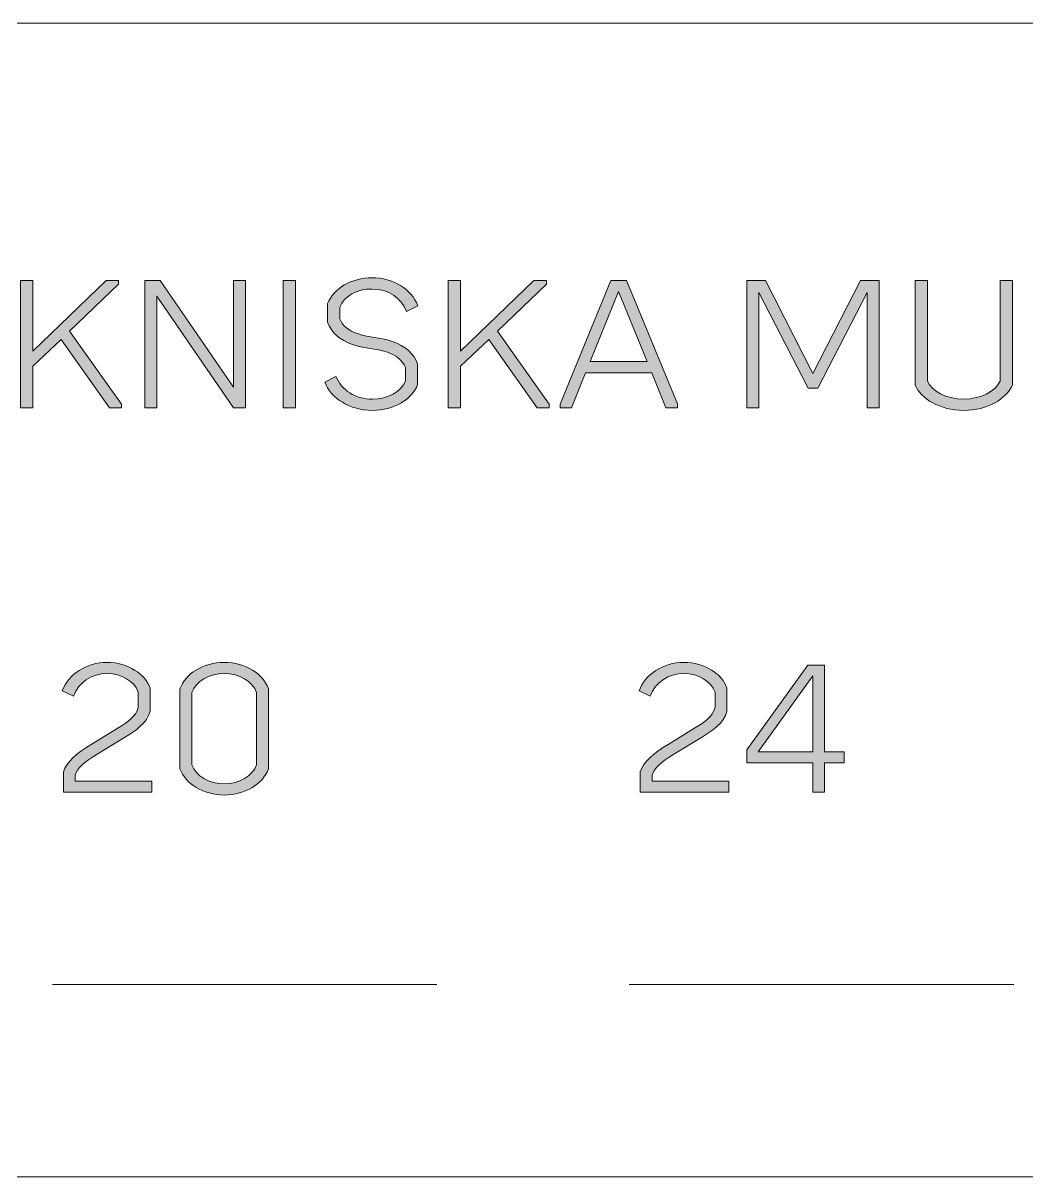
# Model space of a CAD drawing. Header units: inches. Extents: x 105 to 230, y -170 to -140.
# Drawn here: x 139.24 to 165.34, y -170 to -140 of the extents above; entities that cross this region are included whole.
import ezdxf

# ---------------------------------------------------------------- set-up
doc = ezdxf.new("R2010")
doc.units = ezdxf.units.IN
doc.header["$MEASUREMENT"] = 0
for name, color, linetype in [('CUT', 7, 'Continuous'), ('ENGRAVE', 7, 'Continuous'), ('TYPE', 7, 'Continuous')]:
    doc.layers.add(name, color=color, linetype=linetype)

# ---------------------------------------------------------------- blocks, each defined once
blk = doc.blocks.new('block 3')
at = {"layer": 'TYPE', "true_color": 0xffffff}
h = blk.add_hatch(color=7, dxfattribs=at)
h.dxf.hatch_style = 2
h.paths.add_polyline_path([(141.798, -149.906), (141.798, -150), (141.484, -150), (140.224, -148.225), (139.489, -148.918), (139.489, -150), (139.171, -150), (139.171, -146.694), (139.489, -146.694), (139.489, -148.534), (141.4, -146.694), (141.723, -146.694), (141.723, -146.787), (140.449, -148.01)])
h = blk.add_hatch(color=7, dxfattribs=at)
h.dxf.hatch_style = 2
h.paths.add_polyline_path([(145.02, -146.694), (145.02, -150), (144.707, -150), (142.716, -147.101), (142.716, -150), (142.407, -150), (142.407, -146.694), (142.801, -146.694), (144.711, -149.466), (144.711, -146.694)])
h = blk.add_hatch(color=7, dxfattribs=at)
h.dxf.hatch_style = 2
h.paths.add_polyline_path([(146, -146.694), (146.318, -146.694), (146.318, -150), (146, -150)])
h = blk.add_hatch(color=7, dxfattribs=at)
h.dxf.hatch_style = 2
edge = h.paths.add_edge_path()
edge.add_spline(control_points=[(147.082, -149.335), (147.082, -149.335), (147.372, -149.185), (147.372, -149.185), (147.527, -149.541), (147.868, -149.78), (148.323, -149.78), (148.73, -149.78), (149.063, -149.588), (149.18, -149.307), (149.18, -149.307), (149.18, -148.956), (149.18, -148.956), (149.105, -148.773), (148.95, -148.637), (148.711, -148.558), (148.365, -148.441), (148.182, -148.483), (147.808, -148.356), (147.475, -148.244), (147.245, -148.033), (147.157, -147.775), (147.157, -147.775), (147.157, -147.293), (147.157, -147.293), (147.311, -146.895), (147.775, -146.623), (148.309, -146.623), (148.857, -146.623), (149.339, -146.909), (149.503, -147.349), (149.503, -147.349), (149.212, -147.495), (149.212, -147.495), (149.072, -147.148), (148.739, -146.914), (148.304, -146.914), (147.92, -146.914), (147.592, -147.096), (147.475, -147.382), (147.475, -147.382), (147.475, -147.691), (147.475, -147.691), (147.55, -147.874), (147.7, -147.996), (147.934, -148.075), (148.281, -148.192), (148.463, -148.15), (148.838, -148.277), (149.175, -148.389), (149.409, -148.609), (149.498, -148.867), (149.498, -148.867), (149.498, -149.401), (149.498, -149.401), (149.348, -149.789), (148.875, -150.07), (148.323, -150.07), (147.737, -150.07), (147.241, -149.756), (147.082, -149.335)], knot_values=[0, 0, 0, 0, 1, 1, 1, 2, 2, 2, 3, 3, 3, 4, 4, 4, 5, 5, 5, 6, 6, 6, 7, 7, 7, 8, 8, 8, 9, 9, 9, 10, 10, 10, 11, 11, 11, 12, 12, 12, 13, 13, 13, 14, 14, 14, 15, 15, 15, 16, 16, 16, 17, 17, 17, 18, 18, 18, 19, 19, 19, 20, 20, 20, 20], degree=3, periodic=1)
h = blk.add_hatch(color=7, dxfattribs=at)
h.dxf.hatch_style = 2
h.paths.add_polyline_path([(152.922, -149.906), (152.922, -150), (152.608, -150), (151.349, -148.225), (150.613, -148.918), (150.613, -150), (150.295, -150), (150.295, -146.694), (150.613, -146.694), (150.613, -148.534), (152.524, -146.694), (152.847, -146.694), (152.847, -146.787), (151.573, -148.01)])
h = blk.add_hatch(color=7, dxfattribs=at)
h.dxf.hatch_style = 2
h.paths.add_polyline_path([(156.252, -149.902), (156.252, -150), (155.952, -150), (155.587, -149.096), (153.864, -149.096), (153.498, -150), (153.203, -150), (153.203, -149.906), (154.524, -146.694), (154.931, -146.694)])
h.paths.add_polyline_path([(155.465, -148.801), (154.725, -146.975), (153.985, -148.801)])
h = blk.add_hatch(color=7, dxfattribs=at)
h.dxf.hatch_style = 2
h.paths.add_polyline_path([(161.498, -146.694), (161.498, -150), (161.189, -150), (161.189, -147.003), (159.906, -149.494), (159.653, -149.494), (158.37, -147.003), (158.37, -150), (158.06, -150), (158.06, -146.694), (158.543, -146.694), (159.779, -149.115), (161.016, -146.694)])
h = blk.add_hatch(color=7, dxfattribs=at)
h.dxf.hatch_style = 2
edge = h.paths.add_edge_path()
edge.add_spline(control_points=[(162.435, -149.41), (162.435, -149.41), (162.435, -146.694), (162.435, -146.694), (162.435, -146.694), (162.754, -146.694), (162.754, -146.694), (162.754, -146.694), (162.754, -149.307), (162.754, -149.307), (162.871, -149.569), (163.236, -149.775), (163.7, -149.775), (164.163, -149.775), (164.528, -149.569), (164.646, -149.307), (164.646, -149.307), (164.646, -146.694), (164.646, -146.694), (164.646, -146.694), (164.964, -146.694), (164.964, -146.694), (164.964, -146.694), (164.964, -149.41), (164.964, -149.41), (164.805, -149.766), (164.327, -150.07), (163.7, -150.07), (163.072, -150.07), (162.594, -149.766), (162.435, -149.41)], knot_values=[0, 0, 0, 0, 1, 1, 1, 2, 2, 2, 3, 3, 3, 4, 4, 4, 5, 5, 5, 6, 6, 6, 7, 7, 7, 8, 8, 8, 9, 9, 9, 10, 10, 10, 10], degree=3, periodic=1)
at = {"layer": 'TYPE', "lineweight": 0}
for points in [[(141.798, -149.906), (141.798, -150), (141.484, -150), (140.224, -148.225), (139.489, -148.918), (139.489, -150), (139.171, -150), (139.171, -146.694), (139.489, -146.694), (139.489, -148.534), (141.4, -146.694), (141.723, -146.694), (141.723, -146.787), (140.449, -148.01), (141.798, -149.906)], [(145.02, -146.694), (145.02, -150), (144.707, -150), (142.716, -147.101), (142.716, -150), (142.407, -150), (142.407, -146.694), (142.801, -146.694), (144.711, -149.466), (144.711, -146.694), (145.02, -146.694)], [(146, -146.694), (146.318, -146.694), (146.318, -150), (146, -150), (146, -146.694)], [(152.922, -149.906), (152.922, -150), (152.608, -150), (151.349, -148.225), (150.613, -148.918), (150.613, -150), (150.295, -150), (150.295, -146.694), (150.613, -146.694), (150.613, -148.534), (152.524, -146.694), (152.847, -146.694), (152.847, -146.787), (151.573, -148.01), (152.922, -149.906)], [(156.252, -149.902), (156.252, -150), (155.952, -150), (155.587, -149.096), (153.864, -149.096), (153.498, -150), (153.203, -150), (153.203, -149.906), (154.524, -146.694), (154.931, -146.694), (156.252, -149.902)], [(161.498, -146.694), (161.498, -150), (161.189, -150), (161.189, -147.003), (159.906, -149.494), (159.653, -149.494), (158.37, -147.003), (158.37, -150), (158.06, -150), (158.06, -146.694), (158.543, -146.694), (159.779, -149.115), (161.016, -146.694), (161.498, -146.694)], [(155.465, -148.801), (154.725, -146.975), (153.985, -148.801), (155.465, -148.801)]]:
    blk.add_lwpolyline(points, dxfattribs=at)
for points, knots in [([(147.082, -149.335), (147.082, -149.335), (147.372, -149.185), (147.372, -149.185), (147.527, -149.541), (147.868, -149.78), (148.323, -149.78), (148.73, -149.78), (149.063, -149.588), (149.18, -149.307), (149.18, -149.307), (149.18, -148.956), (149.18, -148.956), (149.105, -148.773), (148.95, -148.637), (148.711, -148.558), (148.365, -148.441), (148.182, -148.483), (147.808, -148.356), (147.475, -148.244), (147.245, -148.033), (147.157, -147.775), (147.157, -147.775), (147.157, -147.293), (147.157, -147.293), (147.311, -146.895), (147.775, -146.623), (148.309, -146.623), (148.857, -146.623), (149.339, -146.909), (149.503, -147.349), (149.503, -147.349), (149.212, -147.495), (149.212, -147.495), (149.072, -147.148), (148.739, -146.914), (148.304, -146.914), (147.92, -146.914), (147.592, -147.096), (147.475, -147.382), (147.475, -147.382), (147.475, -147.691), (147.475, -147.691), (147.55, -147.874), (147.7, -147.996), (147.934, -148.075), (148.281, -148.192), (148.463, -148.15), (148.838, -148.277), (149.175, -148.389), (149.409, -148.609), (149.498, -148.867), (149.498, -148.867), (149.498, -149.401), (149.498, -149.401), (149.348, -149.789), (148.875, -150.07), (148.323, -150.07), (147.737, -150.07), (147.241, -149.756), (147.082, -149.335)], [0, 0, 0, 0, 1, 1, 1, 2, 2, 2, 3, 3, 3, 4, 4, 4, 5, 5, 5, 6, 6, 6, 7, 7, 7, 8, 8, 8, 9, 9, 9, 10, 10, 10, 11, 11, 11, 12, 12, 12, 13, 13, 13, 14, 14, 14, 15, 15, 15, 16, 16, 16, 17, 17, 17, 18, 18, 18, 19, 19, 19, 20, 20, 20, 20]), ([(162.435, -149.41), (162.435, -149.41), (162.435, -146.694), (162.435, -146.694), (162.435, -146.694), (162.754, -146.694), (162.754, -146.694), (162.754, -146.694), (162.754, -149.307), (162.754, -149.307), (162.871, -149.569), (163.236, -149.775), (163.7, -149.775), (164.163, -149.775), (164.528, -149.569), (164.646, -149.307), (164.646, -149.307), (164.646, -146.694), (164.646, -146.694), (164.646, -146.694), (164.964, -146.694), (164.964, -146.694), (164.964, -146.694), (164.964, -149.41), (164.964, -149.41), (164.805, -149.766), (164.327, -150.07), (163.7, -150.07), (163.072, -150.07), (162.594, -149.766), (162.435, -149.41)], [0, 0, 0, 0, 1, 1, 1, 2, 2, 2, 3, 3, 3, 4, 4, 4, 5, 5, 5, 6, 6, 6, 7, 7, 7, 8, 8, 8, 9, 9, 9, 10, 10, 10, 10])]:
    blk.add_open_spline(points, degree=3, knots=knots, dxfattribs=at)
blk = doc.blocks.new('block 6')
at = {"layer": 'TYPE', "true_color": 0xffffff}
h = blk.add_hatch(color=7, dxfattribs=at)
h.dxf.hatch_style = 2
edge = h.paths.add_edge_path()
edge.add_spline(control_points=[(140.285, -159.466), (140.375, -159.209), (140.613, -158.993), (141.012, -158.754), (141.012, -158.754), (141.728, -158.319), (141.728, -158.319), (141.962, -158.178), (142.164, -158.028), (142.234, -157.799), (142.234, -157.799), (142.234, -157.396), (142.234, -157.396), (142.131, -157.11), (141.798, -156.914), (141.424, -156.914), (141.026, -156.914), (140.684, -157.125), (140.548, -157.499), (140.548, -157.499), (140.257, -157.359), (140.257, -157.359), (140.412, -156.937), (140.876, -156.623), (141.424, -156.623), (141.962, -156.623), (142.421, -156.928), (142.543, -157.293), (142.543, -157.293), (142.543, -157.897), (142.543, -157.897), (142.458, -158.197), (142.164, -158.403), (141.878, -158.576), (141.878, -158.576), (141.161, -159.007), (141.161, -159.007), (140.819, -159.213), (140.646, -159.382), (140.595, -159.55), (140.595, -159.55), (140.595, -159.709), (140.595, -159.709), (140.595, -159.709), (142.59, -159.709), (142.59, -159.709), (142.59, -159.709), (142.59, -160), (142.59, -160), (142.59, -160), (140.285, -160), (140.285, -160), (140.285, -160), (140.285, -159.466), (140.285, -159.466)], knot_values=[0, 0, 0, 0, 1, 1, 1, 2, 2, 2, 3, 3, 3, 4, 4, 4, 5, 5, 5, 6, 6, 6, 7, 7, 7, 8, 8, 8, 9, 9, 9, 10, 10, 10, 11, 11, 11, 12, 12, 12, 13, 13, 13, 14, 14, 14, 15, 15, 15, 16, 16, 16, 17, 17, 17, 18, 18, 18, 18], degree=3, periodic=1)
h = blk.add_hatch(color=7, dxfattribs=at)
h.dxf.hatch_style = 2
edge = h.paths.add_edge_path()
edge.add_spline(control_points=[(143.316, -159.386), (143.316, -159.386), (143.316, -157.307), (143.316, -157.307), (143.452, -156.923), (143.915, -156.623), (144.468, -156.623), (145.021, -156.623), (145.484, -156.923), (145.62, -157.307), (145.62, -157.307), (145.62, -159.386), (145.62, -159.386), (145.484, -159.77), (145.021, -160.07), (144.468, -160.07), (143.915, -160.07), (143.452, -159.77), (143.316, -159.386)], knot_values=[0, 0, 0, 0, 1, 1, 1, 2, 2, 2, 3, 3, 3, 4, 4, 4, 5, 5, 5, 6, 6, 6, 6], degree=3, periodic=1)
edge = h.paths.add_edge_path()
edge.add_spline(control_points=[(145.311, -159.288), (145.311, -159.288), (145.311, -157.405), (145.311, -157.405), (145.208, -157.115), (144.857, -156.914), (144.468, -156.914), (144.079, -156.914), (143.728, -157.115), (143.625, -157.405), (143.625, -157.405), (143.625, -159.288), (143.625, -159.288), (143.728, -159.579), (144.079, -159.78), (144.468, -159.78), (144.857, -159.78), (145.208, -159.579), (145.311, -159.288)], knot_values=[0, 0, 0, 0, 1, 1, 1, 2, 2, 2, 3, 3, 3, 4, 4, 4, 5, 5, 5, 6, 6, 6, 6], degree=3, periodic=1)
at = {"layer": 'TYPE', "lineweight": 0}
for points, knots in [([(140.285, -159.466), (140.375, -159.209), (140.613, -158.993), (141.012, -158.754), (141.012, -158.754), (141.728, -158.319), (141.728, -158.319), (141.962, -158.178), (142.164, -158.028), (142.234, -157.799), (142.234, -157.799), (142.234, -157.396), (142.234, -157.396), (142.131, -157.11), (141.798, -156.914), (141.424, -156.914), (141.026, -156.914), (140.684, -157.125), (140.548, -157.499), (140.548, -157.499), (140.257, -157.359), (140.257, -157.359), (140.412, -156.937), (140.876, -156.623), (141.424, -156.623), (141.962, -156.623), (142.421, -156.928), (142.543, -157.293), (142.543, -157.293), (142.543, -157.897), (142.543, -157.897), (142.458, -158.197), (142.164, -158.403), (141.878, -158.576), (141.878, -158.576), (141.161, -159.007), (141.161, -159.007), (140.819, -159.213), (140.646, -159.382), (140.595, -159.55), (140.595, -159.55), (140.595, -159.709), (140.595, -159.709), (140.595, -159.709), (142.59, -159.709), (142.59, -159.709), (142.59, -159.709), (142.59, -160), (142.59, -160), (142.59, -160), (140.285, -160), (140.285, -160), (140.285, -160), (140.285, -159.466), (140.285, -159.466)], [0, 0, 0, 0, 1, 1, 1, 2, 2, 2, 3, 3, 3, 4, 4, 4, 5, 5, 5, 6, 6, 6, 7, 7, 7, 8, 8, 8, 9, 9, 9, 10, 10, 10, 11, 11, 11, 12, 12, 12, 13, 13, 13, 14, 14, 14, 15, 15, 15, 16, 16, 16, 17, 17, 17, 18, 18, 18, 18]), ([(143.316, -159.386), (143.316, -159.386), (143.316, -157.307), (143.316, -157.307), (143.452, -156.923), (143.915, -156.623), (144.468, -156.623), (145.021, -156.623), (145.484, -156.923), (145.62, -157.307), (145.62, -157.307), (145.62, -159.386), (145.62, -159.386), (145.484, -159.77), (145.021, -160.07), (144.468, -160.07), (143.915, -160.07), (143.452, -159.77), (143.316, -159.386)], [0, 0, 0, 0, 1, 1, 1, 2, 2, 2, 3, 3, 3, 4, 4, 4, 5, 5, 5, 6, 6, 6, 6]), ([(145.311, -159.288), (145.311, -159.288), (145.311, -157.405), (145.311, -157.405), (145.208, -157.115), (144.857, -156.914), (144.468, -156.914), (144.079, -156.914), (143.728, -157.115), (143.625, -157.405), (143.625, -157.405), (143.625, -159.288), (143.625, -159.288), (143.728, -159.579), (144.079, -159.78), (144.468, -159.78), (144.857, -159.78), (145.208, -159.579), (145.311, -159.288)], [0, 0, 0, 0, 1, 1, 1, 2, 2, 2, 3, 3, 3, 4, 4, 4, 5, 5, 5, 6, 6, 6, 6])]:
    blk.add_open_spline(points, degree=3, knots=knots, dxfattribs=at)
blk = doc.blocks.new('block 7')
at = {"layer": 'TYPE', "true_color": 0xffffff}
h = blk.add_hatch(color=7, dxfattribs=at)
h.dxf.hatch_style = 2
edge = h.paths.add_edge_path()
edge.add_spline(control_points=[(155.286, -159.466), (155.375, -159.209), (155.614, -158.993), (156.011, -158.754), (156.011, -158.754), (156.728, -158.319), (156.728, -158.319), (156.962, -158.178), (157.164, -158.028), (157.234, -157.799), (157.234, -157.799), (157.234, -157.396), (157.234, -157.396), (157.131, -157.11), (156.798, -156.914), (156.424, -156.914), (156.026, -156.914), (155.684, -157.125), (155.548, -157.499), (155.548, -157.499), (155.258, -157.359), (155.258, -157.359), (155.412, -156.937), (155.876, -156.623), (156.424, -156.623), (156.962, -156.623), (157.421, -156.928), (157.543, -157.293), (157.543, -157.293), (157.543, -157.897), (157.543, -157.897), (157.459, -158.197), (157.164, -158.403), (156.878, -158.576), (156.878, -158.576), (156.161, -159.007), (156.161, -159.007), (155.82, -159.213), (155.646, -159.382), (155.595, -159.55), (155.595, -159.55), (155.595, -159.709), (155.595, -159.709), (155.595, -159.709), (157.59, -159.709), (157.59, -159.709), (157.59, -159.709), (157.59, -160), (157.59, -160), (157.59, -160), (155.286, -160), (155.286, -160), (155.286, -160), (155.286, -159.466), (155.286, -159.466)], knot_values=[0, 0, 0, 0, 1, 1, 1, 2, 2, 2, 3, 3, 3, 4, 4, 4, 5, 5, 5, 6, 6, 6, 7, 7, 7, 8, 8, 8, 9, 9, 9, 10, 10, 10, 11, 11, 11, 12, 12, 12, 13, 13, 13, 14, 14, 14, 15, 15, 15, 16, 16, 16, 17, 17, 17, 18, 18, 18, 18], degree=3, periodic=1)
h = blk.add_hatch(color=7, dxfattribs=at)
h.dxf.hatch_style = 2
h.paths.add_polyline_path([(160.587, -158.946), (160.587, -159.236), (160.082, -159.236), (160.082, -160), (159.773, -160), (159.773, -159.236), (158.059, -159.236), (158.059, -158.895), (159.642, -156.694), (160.082, -156.694), (160.082, -158.946)])
h.paths.add_polyline_path([(159.773, -158.946), (159.773, -156.975), (158.354, -158.946)])
at = {"layer": 'TYPE', "lineweight": 0}
for points in [[(160.587, -158.946), (160.587, -159.236), (160.082, -159.236), (160.082, -160), (159.773, -160), (159.773, -159.236), (158.059, -159.236), (158.059, -158.895), (159.642, -156.694), (160.082, -156.694), (160.082, -158.946), (160.587, -158.946)], [(159.773, -158.946), (159.773, -156.975), (158.354, -158.946), (159.773, -158.946)]]:
    blk.add_lwpolyline(points, dxfattribs=at)
blk.add_open_spline([(155.286, -159.466), (155.375, -159.209), (155.614, -158.993), (156.011, -158.754), (156.011, -158.754), (156.728, -158.319), (156.728, -158.319), (156.962, -158.178), (157.164, -158.028), (157.234, -157.799), (157.234, -157.799), (157.234, -157.396), (157.234, -157.396), (157.131, -157.11), (156.798, -156.914), (156.424, -156.914), (156.026, -156.914), (155.684, -157.125), (155.548, -157.499), (155.548, -157.499), (155.258, -157.359), (155.258, -157.359), (155.412, -156.937), (155.876, -156.623), (156.424, -156.623), (156.962, -156.623), (157.421, -156.928), (157.543, -157.293), (157.543, -157.293), (157.543, -157.897), (157.543, -157.897), (157.459, -158.197), (157.164, -158.403), (156.878, -158.576), (156.878, -158.576), (156.161, -159.007), (156.161, -159.007), (155.82, -159.213), (155.646, -159.382), (155.595, -159.55), (155.595, -159.55), (155.595, -159.709), (155.595, -159.709), (155.595, -159.709), (157.59, -159.709), (157.59, -159.709), (157.59, -159.709), (157.59, -160), (157.59, -160), (157.59, -160), (155.286, -160), (155.286, -160), (155.286, -160), (155.286, -159.466), (155.286, -159.466)], degree=3, knots=[0, 0, 0, 0, 1, 1, 1, 2, 2, 2, 3, 3, 3, 4, 4, 4, 5, 5, 5, 6, 6, 6, 7, 7, 7, 8, 8, 8, 9, 9, 9, 10, 10, 10, 11, 11, 11, 12, 12, 12, 13, 13, 13, 14, 14, 14, 15, 15, 15, 16, 16, 16, 17, 17, 17, 18, 18, 18, 18], dxfattribs=at)
blk = doc.blocks.new('block 14')
at = {"layer": 'ENGRAVE', "true_color": 0xffffff}
h = blk.add_hatch(color=7, dxfattribs=at)
h.dxf.hatch_style = 2
h.paths.add_polyline_path([(141.798, -149.906), (141.798, -150), (141.484, -150), (140.224, -148.225), (139.489, -148.918), (139.489, -150), (139.171, -150), (139.171, -146.694), (139.489, -146.694), (139.489, -148.534), (141.4, -146.694), (141.723, -146.694), (141.723, -146.787), (140.449, -148.01)])
h = blk.add_hatch(color=7, dxfattribs=at)
h.dxf.hatch_style = 2
h.paths.add_polyline_path([(145.02, -146.694), (145.02, -150), (144.707, -150), (142.716, -147.101), (142.716, -150), (142.407, -150), (142.407, -146.694), (142.801, -146.694), (144.711, -149.466), (144.711, -146.694)])
h = blk.add_hatch(color=7, dxfattribs=at)
h.dxf.hatch_style = 2
h.paths.add_polyline_path([(146, -146.694), (146.318, -146.694), (146.318, -150), (146, -150)])
h = blk.add_hatch(color=7, dxfattribs=at)
h.dxf.hatch_style = 2
edge = h.paths.add_edge_path()
edge.add_spline(control_points=[(147.082, -149.335), (147.082, -149.335), (147.372, -149.185), (147.372, -149.185), (147.527, -149.541), (147.868, -149.78), (148.323, -149.78), (148.73, -149.78), (149.063, -149.588), (149.18, -149.307), (149.18, -149.307), (149.18, -148.956), (149.18, -148.956), (149.105, -148.773), (148.95, -148.637), (148.711, -148.558), (148.365, -148.441), (148.182, -148.483), (147.808, -148.356), (147.475, -148.244), (147.245, -148.033), (147.157, -147.775), (147.157, -147.775), (147.157, -147.293), (147.157, -147.293), (147.311, -146.895), (147.775, -146.623), (148.309, -146.623), (148.857, -146.623), (149.339, -146.909), (149.503, -147.349), (149.503, -147.349), (149.212, -147.495), (149.212, -147.495), (149.072, -147.148), (148.739, -146.914), (148.304, -146.914), (147.92, -146.914), (147.592, -147.096), (147.475, -147.382), (147.475, -147.382), (147.475, -147.691), (147.475, -147.691), (147.55, -147.874), (147.7, -147.996), (147.934, -148.075), (148.281, -148.192), (148.463, -148.15), (148.838, -148.277), (149.175, -148.389), (149.409, -148.609), (149.498, -148.867), (149.498, -148.867), (149.498, -149.401), (149.498, -149.401), (149.348, -149.789), (148.875, -150.07), (148.323, -150.07), (147.737, -150.07), (147.241, -149.756), (147.082, -149.335)], knot_values=[0, 0, 0, 0, 1, 1, 1, 2, 2, 2, 3, 3, 3, 4, 4, 4, 5, 5, 5, 6, 6, 6, 7, 7, 7, 8, 8, 8, 9, 9, 9, 10, 10, 10, 11, 11, 11, 12, 12, 12, 13, 13, 13, 14, 14, 14, 15, 15, 15, 16, 16, 16, 17, 17, 17, 18, 18, 18, 19, 19, 19, 20, 20, 20, 20], degree=3, periodic=1)
h = blk.add_hatch(color=7, dxfattribs=at)
h.dxf.hatch_style = 2
h.paths.add_polyline_path([(152.922, -149.906), (152.922, -150), (152.608, -150), (151.349, -148.225), (150.613, -148.918), (150.613, -150), (150.295, -150), (150.295, -146.694), (150.613, -146.694), (150.613, -148.534), (152.524, -146.694), (152.847, -146.694), (152.847, -146.787), (151.573, -148.01)])
h = blk.add_hatch(color=7, dxfattribs=at)
h.dxf.hatch_style = 2
h.paths.add_polyline_path([(156.252, -149.902), (156.252, -150), (155.952, -150), (155.587, -149.096), (153.864, -149.096), (153.498, -150), (153.203, -150), (153.203, -149.906), (154.524, -146.694), (154.931, -146.694)])
h.paths.add_polyline_path([(155.465, -148.801), (154.725, -146.975), (153.985, -148.801)])
h = blk.add_hatch(color=7, dxfattribs=at)
h.dxf.hatch_style = 2
h.paths.add_polyline_path([(161.498, -146.694), (161.498, -150), (161.189, -150), (161.189, -147.003), (159.906, -149.494), (159.653, -149.494), (158.37, -147.003), (158.37, -150), (158.06, -150), (158.06, -146.694), (158.543, -146.694), (159.779, -149.115), (161.016, -146.694)])
h = blk.add_hatch(color=7, dxfattribs=at)
h.dxf.hatch_style = 2
edge = h.paths.add_edge_path()
edge.add_spline(control_points=[(162.435, -149.41), (162.435, -149.41), (162.435, -146.694), (162.435, -146.694), (162.435, -146.694), (162.754, -146.694), (162.754, -146.694), (162.754, -146.694), (162.754, -149.307), (162.754, -149.307), (162.871, -149.569), (163.236, -149.775), (163.7, -149.775), (164.163, -149.775), (164.528, -149.569), (164.646, -149.307), (164.646, -149.307), (164.646, -146.694), (164.646, -146.694), (164.646, -146.694), (164.964, -146.694), (164.964, -146.694), (164.964, -146.694), (164.964, -149.41), (164.964, -149.41), (164.805, -149.766), (164.327, -150.07), (163.7, -150.07), (163.072, -150.07), (162.594, -149.766), (162.435, -149.41)], knot_values=[0, 0, 0, 0, 1, 1, 1, 2, 2, 2, 3, 3, 3, 4, 4, 4, 5, 5, 5, 6, 6, 6, 7, 7, 7, 8, 8, 8, 9, 9, 9, 10, 10, 10, 10], degree=3, periodic=1)
at = {"layer": 'ENGRAVE', "lineweight": 0}
for points in [[(141.798, -149.906), (141.798, -150), (141.484, -150), (140.224, -148.225), (139.489, -148.918), (139.489, -150), (139.171, -150), (139.171, -146.694), (139.489, -146.694), (139.489, -148.534), (141.4, -146.694), (141.723, -146.694), (141.723, -146.787), (140.449, -148.01), (141.798, -149.906)], [(145.02, -146.694), (145.02, -150), (144.707, -150), (142.716, -147.101), (142.716, -150), (142.407, -150), (142.407, -146.694), (142.801, -146.694), (144.711, -149.466), (144.711, -146.694), (145.02, -146.694)], [(146, -146.694), (146.318, -146.694), (146.318, -150), (146, -150), (146, -146.694)], [(152.922, -149.906), (152.922, -150), (152.608, -150), (151.349, -148.225), (150.613, -148.918), (150.613, -150), (150.295, -150), (150.295, -146.694), (150.613, -146.694), (150.613, -148.534), (152.524, -146.694), (152.847, -146.694), (152.847, -146.787), (151.573, -148.01), (152.922, -149.906)], [(156.252, -149.902), (156.252, -150), (155.952, -150), (155.587, -149.096), (153.864, -149.096), (153.498, -150), (153.203, -150), (153.203, -149.906), (154.524, -146.694), (154.931, -146.694), (156.252, -149.902)], [(161.498, -146.694), (161.498, -150), (161.189, -150), (161.189, -147.003), (159.906, -149.494), (159.653, -149.494), (158.37, -147.003), (158.37, -150), (158.06, -150), (158.06, -146.694), (158.543, -146.694), (159.779, -149.115), (161.016, -146.694), (161.498, -146.694)], [(155.465, -148.801), (154.725, -146.975), (153.985, -148.801), (155.465, -148.801)]]:
    blk.add_lwpolyline(points, dxfattribs=at)
for points, knots in [([(147.082, -149.335), (147.082, -149.335), (147.372, -149.185), (147.372, -149.185), (147.527, -149.541), (147.868, -149.78), (148.323, -149.78), (148.73, -149.78), (149.063, -149.588), (149.18, -149.307), (149.18, -149.307), (149.18, -148.956), (149.18, -148.956), (149.105, -148.773), (148.95, -148.637), (148.711, -148.558), (148.365, -148.441), (148.182, -148.483), (147.808, -148.356), (147.475, -148.244), (147.245, -148.033), (147.157, -147.775), (147.157, -147.775), (147.157, -147.293), (147.157, -147.293), (147.311, -146.895), (147.775, -146.623), (148.309, -146.623), (148.857, -146.623), (149.339, -146.909), (149.503, -147.349), (149.503, -147.349), (149.212, -147.495), (149.212, -147.495), (149.072, -147.148), (148.739, -146.914), (148.304, -146.914), (147.92, -146.914), (147.592, -147.096), (147.475, -147.382), (147.475, -147.382), (147.475, -147.691), (147.475, -147.691), (147.55, -147.874), (147.7, -147.996), (147.934, -148.075), (148.281, -148.192), (148.463, -148.15), (148.838, -148.277), (149.175, -148.389), (149.409, -148.609), (149.498, -148.867), (149.498, -148.867), (149.498, -149.401), (149.498, -149.401), (149.348, -149.789), (148.875, -150.07), (148.323, -150.07), (147.737, -150.07), (147.241, -149.756), (147.082, -149.335)], [0, 0, 0, 0, 1, 1, 1, 2, 2, 2, 3, 3, 3, 4, 4, 4, 5, 5, 5, 6, 6, 6, 7, 7, 7, 8, 8, 8, 9, 9, 9, 10, 10, 10, 11, 11, 11, 12, 12, 12, 13, 13, 13, 14, 14, 14, 15, 15, 15, 16, 16, 16, 17, 17, 17, 18, 18, 18, 19, 19, 19, 20, 20, 20, 20]), ([(162.435, -149.41), (162.435, -149.41), (162.435, -146.694), (162.435, -146.694), (162.435, -146.694), (162.754, -146.694), (162.754, -146.694), (162.754, -146.694), (162.754, -149.307), (162.754, -149.307), (162.871, -149.569), (163.236, -149.775), (163.7, -149.775), (164.163, -149.775), (164.528, -149.569), (164.646, -149.307), (164.646, -149.307), (164.646, -146.694), (164.646, -146.694), (164.646, -146.694), (164.964, -146.694), (164.964, -146.694), (164.964, -146.694), (164.964, -149.41), (164.964, -149.41), (164.805, -149.766), (164.327, -150.07), (163.7, -150.07), (163.072, -150.07), (162.594, -149.766), (162.435, -149.41)], [0, 0, 0, 0, 1, 1, 1, 2, 2, 2, 3, 3, 3, 4, 4, 4, 5, 5, 5, 6, 6, 6, 7, 7, 7, 8, 8, 8, 9, 9, 9, 10, 10, 10, 10])]:
    blk.add_open_spline(points, degree=3, knots=knots, dxfattribs=at)
blk = doc.blocks.new('block 17')
at = {"layer": 'ENGRAVE', "true_color": 0xffffff}
h = blk.add_hatch(color=7, dxfattribs=at)
h.dxf.hatch_style = 2
edge = h.paths.add_edge_path()
edge.add_spline(control_points=[(140.285, -159.466), (140.375, -159.209), (140.613, -158.993), (141.012, -158.754), (141.012, -158.754), (141.728, -158.319), (141.728, -158.319), (141.962, -158.178), (142.164, -158.028), (142.234, -157.799), (142.234, -157.799), (142.234, -157.396), (142.234, -157.396), (142.131, -157.11), (141.798, -156.914), (141.424, -156.914), (141.026, -156.914), (140.684, -157.125), (140.548, -157.499), (140.548, -157.499), (140.257, -157.359), (140.257, -157.359), (140.412, -156.937), (140.876, -156.623), (141.424, -156.623), (141.962, -156.623), (142.421, -156.928), (142.543, -157.293), (142.543, -157.293), (142.543, -157.897), (142.543, -157.897), (142.458, -158.197), (142.164, -158.403), (141.878, -158.576), (141.878, -158.576), (141.161, -159.007), (141.161, -159.007), (140.819, -159.213), (140.646, -159.382), (140.595, -159.55), (140.595, -159.55), (140.595, -159.709), (140.595, -159.709), (140.595, -159.709), (142.59, -159.709), (142.59, -159.709), (142.59, -159.709), (142.59, -160), (142.59, -160), (142.59, -160), (140.285, -160), (140.285, -160), (140.285, -160), (140.285, -159.466), (140.285, -159.466)], knot_values=[0, 0, 0, 0, 1, 1, 1, 2, 2, 2, 3, 3, 3, 4, 4, 4, 5, 5, 5, 6, 6, 6, 7, 7, 7, 8, 8, 8, 9, 9, 9, 10, 10, 10, 11, 11, 11, 12, 12, 12, 13, 13, 13, 14, 14, 14, 15, 15, 15, 16, 16, 16, 17, 17, 17, 18, 18, 18, 18], degree=3, periodic=1)
h = blk.add_hatch(color=7, dxfattribs=at)
h.dxf.hatch_style = 2
edge = h.paths.add_edge_path()
edge.add_spline(control_points=[(143.316, -159.386), (143.316, -159.386), (143.316, -157.307), (143.316, -157.307), (143.452, -156.923), (143.915, -156.623), (144.468, -156.623), (145.021, -156.623), (145.484, -156.923), (145.62, -157.307), (145.62, -157.307), (145.62, -159.386), (145.62, -159.386), (145.484, -159.77), (145.021, -160.07), (144.468, -160.07), (143.915, -160.07), (143.452, -159.77), (143.316, -159.386)], knot_values=[0, 0, 0, 0, 1, 1, 1, 2, 2, 2, 3, 3, 3, 4, 4, 4, 5, 5, 5, 6, 6, 6, 6], degree=3, periodic=1)
edge = h.paths.add_edge_path()
edge.add_spline(control_points=[(145.311, -159.288), (145.311, -159.288), (145.311, -157.405), (145.311, -157.405), (145.208, -157.115), (144.857, -156.914), (144.468, -156.914), (144.079, -156.914), (143.728, -157.115), (143.625, -157.405), (143.625, -157.405), (143.625, -159.288), (143.625, -159.288), (143.728, -159.579), (144.079, -159.78), (144.468, -159.78), (144.857, -159.78), (145.208, -159.579), (145.311, -159.288)], knot_values=[0, 0, 0, 0, 1, 1, 1, 2, 2, 2, 3, 3, 3, 4, 4, 4, 5, 5, 5, 6, 6, 6, 6], degree=3, periodic=1)
at = {"layer": 'ENGRAVE', "lineweight": 0}
for points, knots in [([(140.285, -159.466), (140.375, -159.209), (140.613, -158.993), (141.012, -158.754), (141.012, -158.754), (141.728, -158.319), (141.728, -158.319), (141.962, -158.178), (142.164, -158.028), (142.234, -157.799), (142.234, -157.799), (142.234, -157.396), (142.234, -157.396), (142.131, -157.11), (141.798, -156.914), (141.424, -156.914), (141.026, -156.914), (140.684, -157.125), (140.548, -157.499), (140.548, -157.499), (140.257, -157.359), (140.257, -157.359), (140.412, -156.937), (140.876, -156.623), (141.424, -156.623), (141.962, -156.623), (142.421, -156.928), (142.543, -157.293), (142.543, -157.293), (142.543, -157.897), (142.543, -157.897), (142.458, -158.197), (142.164, -158.403), (141.878, -158.576), (141.878, -158.576), (141.161, -159.007), (141.161, -159.007), (140.819, -159.213), (140.646, -159.382), (140.595, -159.55), (140.595, -159.55), (140.595, -159.709), (140.595, -159.709), (140.595, -159.709), (142.59, -159.709), (142.59, -159.709), (142.59, -159.709), (142.59, -160), (142.59, -160), (142.59, -160), (140.285, -160), (140.285, -160), (140.285, -160), (140.285, -159.466), (140.285, -159.466)], [0, 0, 0, 0, 1, 1, 1, 2, 2, 2, 3, 3, 3, 4, 4, 4, 5, 5, 5, 6, 6, 6, 7, 7, 7, 8, 8, 8, 9, 9, 9, 10, 10, 10, 11, 11, 11, 12, 12, 12, 13, 13, 13, 14, 14, 14, 15, 15, 15, 16, 16, 16, 17, 17, 17, 18, 18, 18, 18]), ([(143.316, -159.386), (143.316, -159.386), (143.316, -157.307), (143.316, -157.307), (143.452, -156.923), (143.915, -156.623), (144.468, -156.623), (145.021, -156.623), (145.484, -156.923), (145.62, -157.307), (145.62, -157.307), (145.62, -159.386), (145.62, -159.386), (145.484, -159.77), (145.021, -160.07), (144.468, -160.07), (143.915, -160.07), (143.452, -159.77), (143.316, -159.386)], [0, 0, 0, 0, 1, 1, 1, 2, 2, 2, 3, 3, 3, 4, 4, 4, 5, 5, 5, 6, 6, 6, 6]), ([(145.311, -159.288), (145.311, -159.288), (145.311, -157.405), (145.311, -157.405), (145.208, -157.115), (144.857, -156.914), (144.468, -156.914), (144.079, -156.914), (143.728, -157.115), (143.625, -157.405), (143.625, -157.405), (143.625, -159.288), (143.625, -159.288), (143.728, -159.579), (144.079, -159.78), (144.468, -159.78), (144.857, -159.78), (145.208, -159.579), (145.311, -159.288)], [0, 0, 0, 0, 1, 1, 1, 2, 2, 2, 3, 3, 3, 4, 4, 4, 5, 5, 5, 6, 6, 6, 6])]:
    blk.add_open_spline(points, degree=3, knots=knots, dxfattribs=at)
blk = doc.blocks.new('block 18')
at = {"layer": 'ENGRAVE', "true_color": 0xffffff}
h = blk.add_hatch(color=7, dxfattribs=at)
h.dxf.hatch_style = 2
edge = h.paths.add_edge_path()
edge.add_spline(control_points=[(155.286, -159.466), (155.375, -159.209), (155.614, -158.993), (156.011, -158.754), (156.011, -158.754), (156.728, -158.319), (156.728, -158.319), (156.962, -158.178), (157.164, -158.028), (157.234, -157.799), (157.234, -157.799), (157.234, -157.396), (157.234, -157.396), (157.131, -157.11), (156.798, -156.914), (156.424, -156.914), (156.026, -156.914), (155.684, -157.125), (155.548, -157.499), (155.548, -157.499), (155.258, -157.359), (155.258, -157.359), (155.412, -156.937), (155.876, -156.623), (156.424, -156.623), (156.962, -156.623), (157.421, -156.928), (157.543, -157.293), (157.543, -157.293), (157.543, -157.897), (157.543, -157.897), (157.459, -158.197), (157.164, -158.403), (156.878, -158.576), (156.878, -158.576), (156.161, -159.007), (156.161, -159.007), (155.82, -159.213), (155.646, -159.382), (155.595, -159.55), (155.595, -159.55), (155.595, -159.709), (155.595, -159.709), (155.595, -159.709), (157.59, -159.709), (157.59, -159.709), (157.59, -159.709), (157.59, -160), (157.59, -160), (157.59, -160), (155.286, -160), (155.286, -160), (155.286, -160), (155.286, -159.466), (155.286, -159.466)], knot_values=[0, 0, 0, 0, 1, 1, 1, 2, 2, 2, 3, 3, 3, 4, 4, 4, 5, 5, 5, 6, 6, 6, 7, 7, 7, 8, 8, 8, 9, 9, 9, 10, 10, 10, 11, 11, 11, 12, 12, 12, 13, 13, 13, 14, 14, 14, 15, 15, 15, 16, 16, 16, 17, 17, 17, 18, 18, 18, 18], degree=3, periodic=1)
h = blk.add_hatch(color=7, dxfattribs=at)
h.dxf.hatch_style = 2
h.paths.add_polyline_path([(160.587, -158.946), (160.587, -159.236), (160.082, -159.236), (160.082, -160), (159.773, -160), (159.773, -159.236), (158.059, -159.236), (158.059, -158.895), (159.642, -156.694), (160.082, -156.694), (160.082, -158.946)])
h.paths.add_polyline_path([(159.773, -158.946), (159.773, -156.975), (158.354, -158.946)])
at = {"layer": 'ENGRAVE', "lineweight": 0}
for points in [[(160.587, -158.946), (160.587, -159.236), (160.082, -159.236), (160.082, -160), (159.773, -160), (159.773, -159.236), (158.059, -159.236), (158.059, -158.895), (159.642, -156.694), (160.082, -156.694), (160.082, -158.946), (160.587, -158.946)], [(159.773, -158.946), (159.773, -156.975), (158.354, -158.946), (159.773, -158.946)]]:
    blk.add_lwpolyline(points, dxfattribs=at)
blk.add_open_spline([(155.286, -159.466), (155.375, -159.209), (155.614, -158.993), (156.011, -158.754), (156.011, -158.754), (156.728, -158.319), (156.728, -158.319), (156.962, -158.178), (157.164, -158.028), (157.234, -157.799), (157.234, -157.799), (157.234, -157.396), (157.234, -157.396), (157.131, -157.11), (156.798, -156.914), (156.424, -156.914), (156.026, -156.914), (155.684, -157.125), (155.548, -157.499), (155.548, -157.499), (155.258, -157.359), (155.258, -157.359), (155.412, -156.937), (155.876, -156.623), (156.424, -156.623), (156.962, -156.623), (157.421, -156.928), (157.543, -157.293), (157.543, -157.293), (157.543, -157.897), (157.543, -157.897), (157.459, -158.197), (157.164, -158.403), (156.878, -158.576), (156.878, -158.576), (156.161, -159.007), (156.161, -159.007), (155.82, -159.213), (155.646, -159.382), (155.595, -159.55), (155.595, -159.55), (155.595, -159.709), (155.595, -159.709), (155.595, -159.709), (157.59, -159.709), (157.59, -159.709), (157.59, -159.709), (157.59, -160), (157.59, -160), (157.59, -160), (155.286, -160), (155.286, -160), (155.286, -160), (155.286, -159.466), (155.286, -159.466)], degree=3, knots=[0, 0, 0, 0, 1, 1, 1, 2, 2, 2, 3, 3, 3, 4, 4, 4, 5, 5, 5, 6, 6, 6, 7, 7, 7, 8, 8, 8, 9, 9, 9, 10, 10, 10, 11, 11, 11, 12, 12, 12, 13, 13, 13, 14, 14, 14, 15, 15, 15, 16, 16, 16, 17, 17, 17, 18, 18, 18, 18], dxfattribs=at)

msp = doc.modelspace()

# ---------------------------------------------------------------- linework, layer by layer
at = {"layer": 'CUT', "lineweight": 0}
msp.add_lwpolyline([(230, -170), (105, -170), (105, -140), (230, -140), (230, -170)], dxfattribs=at)
at = {"layer": 'CUT', "color": 1, "lineweight": 5, "true_color": 0xff0000}
for points in [[(140, -165), (150, -165)], [(155, -165), (165, -165)]]:
    msp.add_lwpolyline(points, dxfattribs=at)

# ---------------------------------------------------------------- block references
at = {"layer": 'ENGRAVE'}
for name in ['block 14', 'block 17', 'block 18']:
    msp.add_blockref(name, (0, 0), dxfattribs=at)
at = {"layer": 'TYPE'}
for name in ['block 3', 'block 6', 'block 7']:
    msp.add_blockref(name, (0, 0), dxfattribs=at)

doc.saveas('drawing.dxf')
